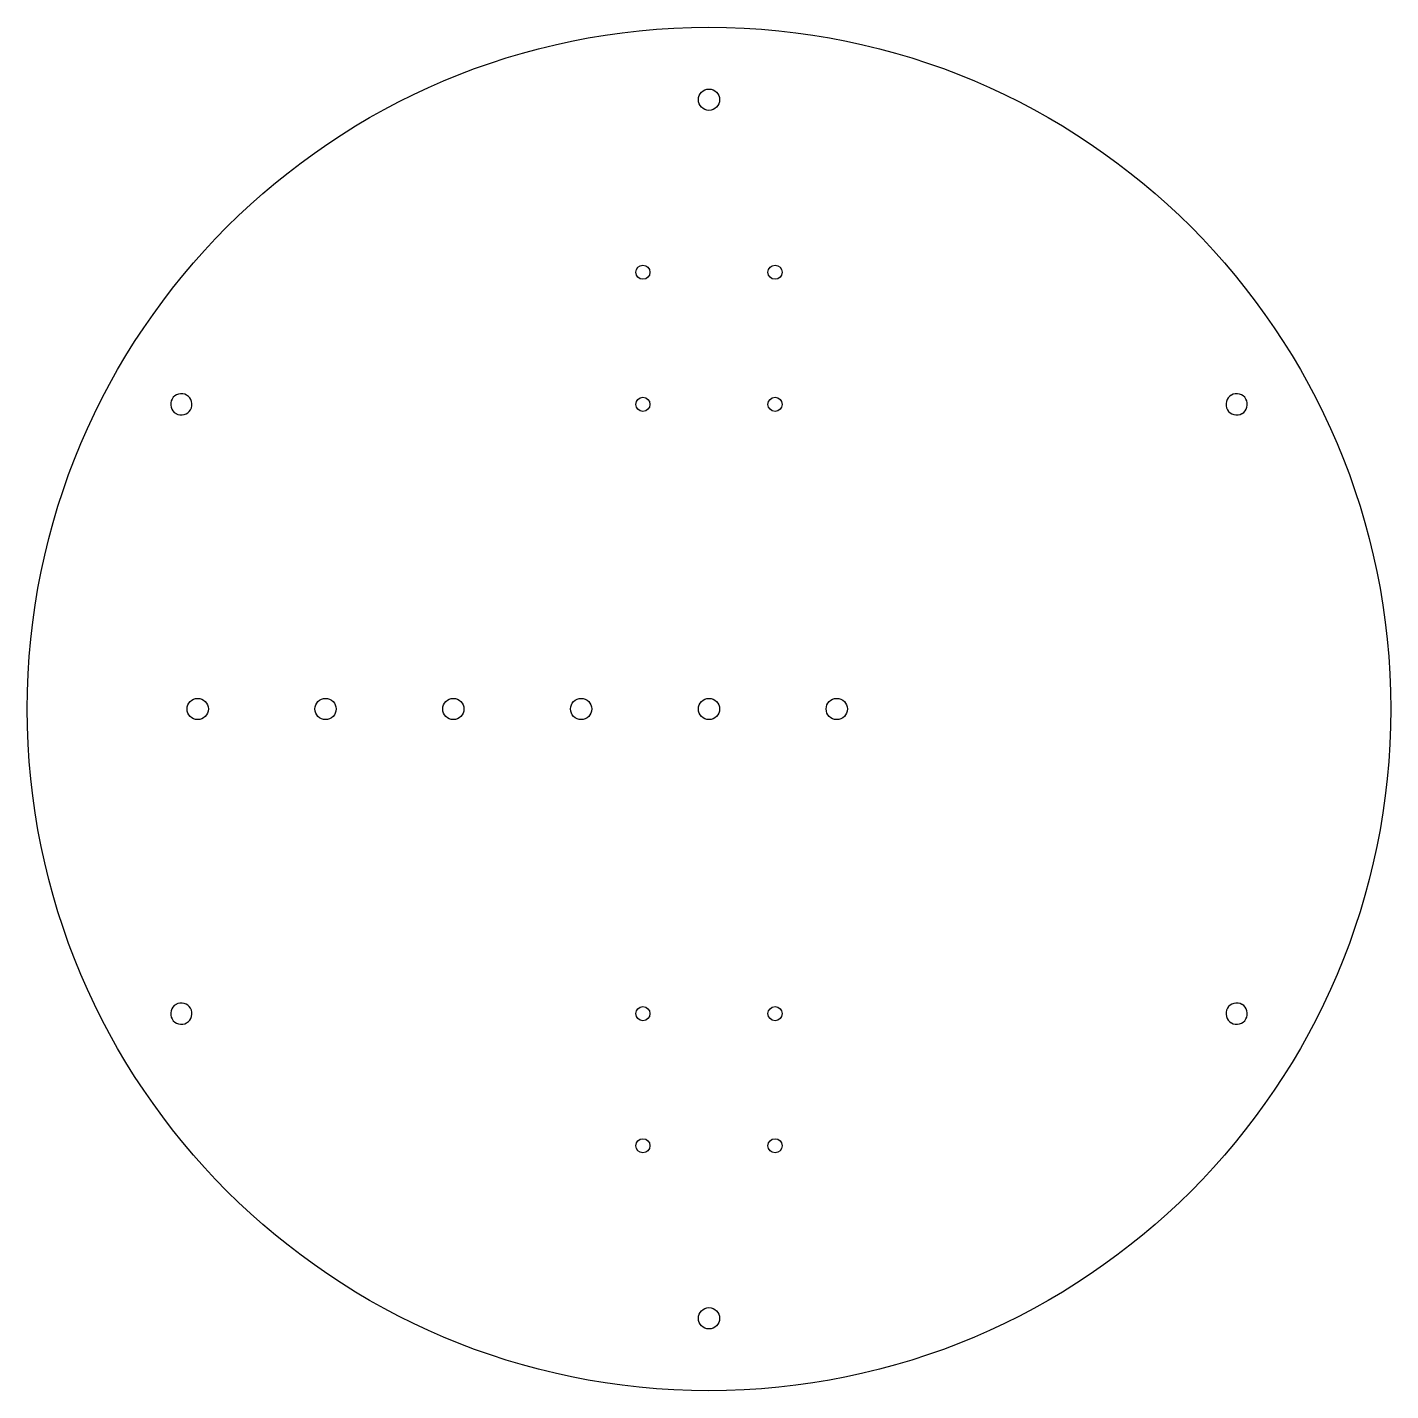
# Model space of a CAD drawing. Header units: inches. Extents: x -337 to 409, y -412 to 336.
# Drawn here: x 88.9 to 408.9, y -95.2 to 224.8 of the extents above; entities that cross this region are included whole.
import ezdxf

# ---------------------------------------------------------------- set-up
doc = ezdxf.new("R2010")
doc.units = ezdxf.units.IN
doc.header["$MEASUREMENT"] = 0

msp = doc.modelspace()

# ---------------------------------------------------------------- linework, layer by layer
at = {"color": 7, "linetype": 'Continuous'}
for centre, start, end in [((125.1, 136.33), 59.9689, 150.0316), ((125.1, 136.33), 329.9664, 60.0318), ((372.78, 136.33), 119.9721, 210.0189), ((372.79, 136.33), 29.971, 120.0313), ((125.1, 136.33), 149.9699, 240.0296), ((125.1, 136.33), 239.9669, 330.0318), ((372.78, 136.33), 209.967, 300.028), ((372.79, 136.33), 299.9667, 30.0428), ((125.1, -6.67), 119.971, 210.0258), ((125.1, -6.67), 29.9719, 120.031), ((125.1, -6.67), 299.9682, 30.0331), ((372.78, -6.67), 149.9709, 240.0305), ((372.78, -6.67), 59.9703, 150.0294), ((372.79, -6.67), 329.9679, 60.0339), ((125.1, -6.67), 209.9683, 300.0276), ((372.79, -6.67), 239.9643, 330.0351)]:
    msp.add_arc(centre, 2.5, start, end, dxfattribs=at)
for centre, major_axis in [((248.94, 64.83), (0, 160)), ((248.94, 207.83), (0, 2.5)), ((233.44, 167.33), (-1.65, 0)), ((264.44, 167.33), (-1.65, 0)), ((233.44, 136.33), (-1.65, 0)), ((264.44, 136.33), (-1.65, 0)), ((128.94, 64.83), (0, 2.5)), ((158.94, 64.83), (0, 2.5)), ((188.94, 64.83), (-2.5, 0)), ((218.94, 64.83), (-2.5, 0)), ((248.94, 64.83), (-2.5, 0)), ((278.94, 64.83), (-2.5, 0)), ((233.44, -6.67), (1.65, 0)), ((264.44, -6.67), (1.65, 0)), ((233.44, -37.67), (1.65, 0)), ((264.44, -37.67), (1.65, 0)), ((248.94, -78.17), (-2.5, 0))]:
    msp.add_ellipse(centre, major_axis=major_axis, ratio=1, dxfattribs=at)

doc.saveas('drawing.dxf')
